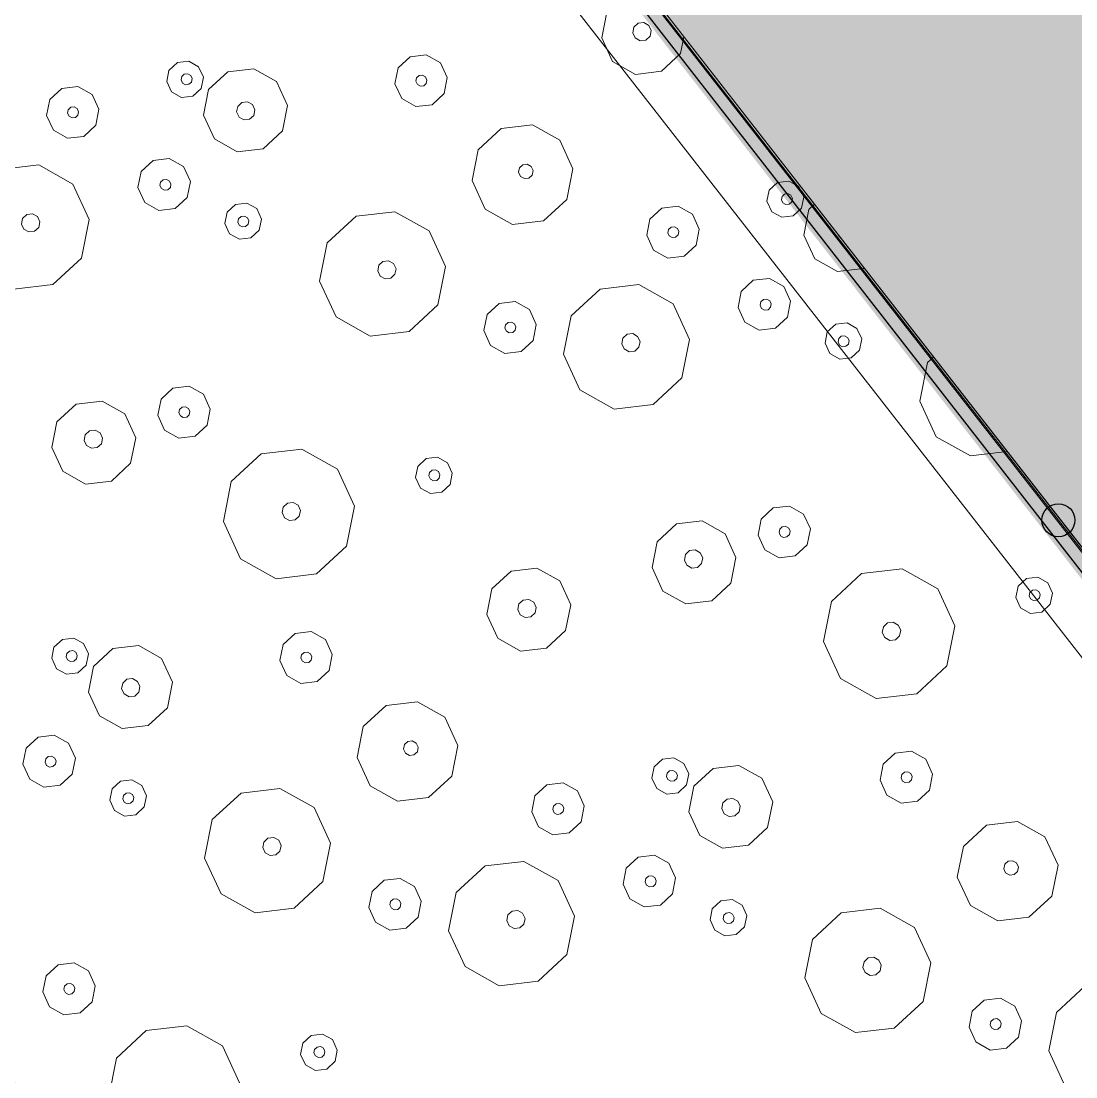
# Model space of a CAD drawing. Header units: metres. Extents: x -2858 to 512, y -1995 to 1252.
# Drawn here: x -940.579 to -937.384, y -870.803 to -867.606 of the extents above; entities that cross this region are included whole.
import ezdxf
from ezdxf.lldxf.tags import DXFTag

# ---------------------------------------------------------------- set-up
doc = ezdxf.new("R2010")
doc.units = ezdxf.units.M
doc.header["$PDMODE"] = 33
doc.header["$PDSIZE"] = 0.1
for name, color, linetype in [('Calque commun', 7, 'Continuous'), ('Calque11', 7, 'Continuous'), ('Calque14', 7, 'Continuous'), ('Calque17', 7, 'Continuous')]:
    doc.layers.add(name, color=color, linetype=linetype)
tags = doc.linetypes.add('DASHDOT2', pattern=[0.5, 0.25, -0.125, 0, -0.125]).pattern_tags.tags
tags[10:11] = [DXFTag(74, 4), DXFTag(75, 0), DXFTag(340, '0'), DXFTag(46, 1.0), DXFTag(50, 0.0), DXFTag(44, 0.0), DXFTag(45, 0.0)]
tags[8:9] = [DXFTag(74, 4), DXFTag(75, 0), DXFTag(340, '0'), DXFTag(46, 1.0), DXFTag(50, 0.0), DXFTag(44, 0.0), DXFTag(45, 0.0)]
tags[6:7] = [DXFTag(74, 4), DXFTag(75, 0), DXFTag(340, '0'), DXFTag(46, 1.0), DXFTag(50, 0.0), DXFTag(44, 0.0), DXFTag(45, 0.0)]
tags[4:5] = [DXFTag(74, 4), DXFTag(75, 0), DXFTag(340, '0'), DXFTag(46, 1.0), DXFTag(50, 0.0), DXFTag(44, 0.0), DXFTag(45, 0.0)]

# ---------------------------------------------------------------- blocks, each defined once
blk = doc.blocks.new('PointTopo_SPE')
at = {"layer": 'Calque commun', "color": 1, "linetype": 'ByBlock', "lineweight": -2}
blk.add_point((0, 0), dxfattribs=at)
blk = doc.blocks.new('geometrebondepartleger')
at = {"layer": 'Calque commun', "color": 10, "linetype": 'DASHDOT2', "lineweight": 18, "flags": 128}
blk.add_lwpolyline([(45.2867, 98.0868), (42.9361, 93.8756), (22.4919, 69.3549), (46.896, 54.8213), (60.0219, 76.4824), (130.1549, 64.2531), (145.3143, 148.376), (109.3485, 154.881), (91.263, 130.1164), (87.3779, 124.8321), (86.3313, 123.2789), (83.8109, 118.8118), (74.9183, 102.5858), (72.6157, 98.3586), (63.0649, 85.9136), (45.1583, 97.9611)], close=True, dxfattribs=at)
at = {"layer": 'Calque11', "color": 7, "linetype": 'Continuous', "lineweight": 9}
blk.add_polyline3d([(125.0277, 35.9078, 79), (133.3383, 81.851, 79), (145.3136, 148.3761, 79)], dxfattribs=at)
at = {"layer": 'Calque17', "color": 1, "linetype": 'Continuous', "lineweight": 9}
for points in [[(125.174, 36.6886, 79), (126.5286, 44.1348, 79), (125.0378, 35.9435, 79), (126.4161, 43.4883, 79), (128.681, 56.0642, 79), (129.9759, 63.1341, 79), (132.1933, 75.6042, 79), (133.3383, 81.851, 79), (135.2222, 92.3412, 79), (136.4776, 99.3268, 79), (138.1727, 108.7115, 79), (140.4846, 121.4626, 79), (141.0933, 124.9318, 79)], [(125.3707, 36.6528, 79), (126.7254, 44.0992, 79), (125.2346, 35.9078, 79), (126.6129, 43.4526, 79), (128.8778, 56.0285, 79), (130.1727, 63.0986, 79), (132.3901, 75.5687, 79), (133.5351, 81.8153, 79), (135.4191, 92.3058, 79), (136.6745, 99.2914, 79), (138.3695, 108.676, 79), (140.6815, 121.4274, 79), (141.2903, 124.8972, 79)]]:
    blk.add_polyline3d(points, dxfattribs=at)
at = {"layer": 'Calque14', "color": 0, "linetype": 'ByBlock', "lineweight": -2}
blk.add_blockref('PointTopo_SPE', (135.2222, 92.3412, 205.795), dxfattribs=at)
blk = doc.blocks.new('pattern')
at = {"layer": 'Calque commun', "color": 54, "linetype": 'Continuous', "lineweight": 9}
for p, q in [((66.2544, 82.1762), (66.2072, 82.0673)), ((66.2072, 82.0673), (66.1051, 82.007)), ((66.1051, 82.007), (65.9869, 82.0182)), ((66.1952, 81.9454), (66.2378, 81.9706)), ((66.2378, 81.9706), (66.287, 81.9659)), ((66.287, 81.9659), (66.3241, 81.9332)), ((66.1756, 81.9001), (66.1952, 81.9454)), ((66.3241, 81.9332), (66.3348, 81.8849)), ((66.1863, 81.8518), (66.1756, 81.9001)), ((66.2378, 81.895), (66.2419, 81.9045)), ((66.24, 81.8848), (66.2378, 81.895)), ((66.2419, 81.9045), (66.2508, 81.9098)), ((66.2508, 81.9098), (66.2612, 81.9088)), ((66.2612, 81.9088), (66.269, 81.9019)), ((66.2712, 81.8918), (66.2671, 81.8822)), ((66.269, 81.9019), (66.2712, 81.8918)), ((66.2478, 81.8779), (66.24, 81.8848)), ((66.2581, 81.877), (66.2478, 81.8779)), ((66.2671, 81.8822), (66.2581, 81.877)), ((66.3348, 81.8849), (66.3152, 81.8395)), ((66.2234, 81.8191), (66.1863, 81.8518)), ((66.3152, 81.8395), (66.2726, 81.8144)), ((66.2726, 81.8144), (66.2234, 81.8191)), ((65.7703, 81.7134), (65.852, 81.7617)), ((65.852, 81.7617), (65.9465, 81.7527)), ((65.9465, 81.7527), (66.0177, 81.6899)), ((65.7325, 81.6264), (65.7703, 81.7134)), ((66.0177, 81.6899), (66.0384, 81.5972)), ((66.2478, 81.6235), (66.35, 81.6838)), ((66.35, 81.6838), (66.4681, 81.6726)), ((66.4681, 81.6726), (66.5571, 81.594)), ((65.8543, 81.6277), (65.8662, 81.6347)), ((65.8662, 81.6347), (65.88, 81.6334)), ((65.88, 81.6334), (65.8904, 81.6243)), ((65.7532, 81.5337), (65.7325, 81.6264)), ((65.8488, 81.615), (65.8543, 81.6277)), ((65.8518, 81.6015), (65.8488, 81.615)), ((65.8622, 81.5923), (65.8518, 81.6015)), ((65.8934, 81.6107), (65.8879, 81.598)), ((65.8904, 81.6243), (65.8934, 81.6107)), ((66.2006, 81.5146), (66.2478, 81.6235)), ((65.8759, 81.591), (65.8622, 81.5923)), ((65.8879, 81.598), (65.8759, 81.591)), ((66.0384, 81.5972), (66.0006, 81.5101)), ((66.5571, 81.594), (66.5829, 81.4782)), ((65.8243, 81.4709), (65.7532, 81.5337)), ((66.0006, 81.5101), (65.9188, 81.4619)), ((66.2264, 81.3988), (66.2006, 81.5146)), ((66.3459, 81.5004), (66.3528, 81.5163)), ((66.3528, 81.5163), (66.3677, 81.5251)), ((66.3677, 81.5251), (66.3849, 81.5235)), ((66.3849, 81.5235), (66.3979, 81.512)), ((66.3979, 81.512), (66.4017, 81.4951)), ((66.3497, 81.4835), (66.3459, 81.5004)), ((66.3626, 81.4721), (66.3497, 81.4835)), ((66.3799, 81.4705), (66.3626, 81.4721)), ((66.3948, 81.4792), (66.3799, 81.4705)), ((66.4017, 81.4951), (66.3948, 81.4792)), ((66.5829, 81.4782), (66.5357, 81.3694)), ((65.9188, 81.4619), (65.8243, 81.4709)), ((66.3154, 81.3203), (66.2264, 81.3988)), ((66.5357, 81.3694), (66.4335, 81.309)), ((66.4335, 81.309), (66.3154, 81.3203)), ((65.8182, 81.2461), (65.8608, 81.2713)), ((65.8608, 81.2713), (65.91, 81.2666)), ((65.91, 81.2666), (65.947, 81.2339)), ((65.7985, 81.2008), (65.8182, 81.2461)), ((65.947, 81.2339), (65.9578, 81.1856)), ((65.8093, 81.1525), (65.7985, 81.2008)), ((65.8607, 81.1957), (65.8648, 81.2052)), ((65.863, 81.1855), (65.8607, 81.1957)), ((65.8708, 81.1787), (65.863, 81.1855)), ((65.8648, 81.2052), (65.8738, 81.2105)), ((65.8738, 81.2105), (65.8841, 81.2095)), ((65.8841, 81.2095), (65.8919, 81.2026)), ((65.8942, 81.1925), (65.89, 81.1829)), ((65.8919, 81.2026), (65.8942, 81.1925)), ((65.9578, 81.1856), (65.9381, 81.1402)), ((65.1674, 81.1513), (65.1972, 81.1689)), ((65.1972, 81.1689), (65.2317, 81.1656)), ((65.2317, 81.1656), (65.2576, 81.1427)), ((65.8463, 81.1198), (65.8093, 81.1525)), ((65.8811, 81.1777), (65.8708, 81.1787)), ((65.89, 81.1829), (65.8811, 81.1777)), ((65.1537, 81.1196), (65.1674, 81.1513)), ((65.1914, 81.1167), (65.1956, 81.1262)), ((65.1956, 81.1262), (65.2045, 81.1315)), ((65.2045, 81.1315), (65.2149, 81.1305)), ((65.2149, 81.1305), (65.2226, 81.1236)), ((65.2226, 81.1236), (65.2249, 81.1135)), ((65.2576, 81.1427), (65.2652, 81.1089)), ((65.8956, 81.1151), (65.8463, 81.1198)), ((65.9381, 81.1402), (65.8956, 81.1151)), ((66.5125, 81.1126), (66.5423, 81.1302)), ((66.5423, 81.1302), (66.5768, 81.1269)), ((66.5768, 81.1269), (66.6027, 81.104)), ((65.1612, 81.0858), (65.1537, 81.1196)), ((65.1937, 81.1066), (65.1914, 81.1167)), ((65.2015, 81.0997), (65.1937, 81.1066)), ((65.2118, 81.0987), (65.2015, 81.0997)), ((65.2208, 81.104), (65.2118, 81.0987)), ((65.2249, 81.1135), (65.2208, 81.104)), ((65.2652, 81.1089), (65.2514, 81.0772)), ((66.4987, 81.0808), (66.5125, 81.1126)), ((66.5423, 81.0876), (66.5512, 81.0929)), ((66.5512, 81.0929), (66.5616, 81.0919)), ((66.5616, 81.0919), (66.5694, 81.085)), ((66.6027, 81.104), (66.6102, 81.0702)), ((65.1871, 81.0629), (65.1612, 81.0858)), ((65.2216, 81.0596), (65.1871, 81.0629)), ((65.2514, 81.0772), (65.2216, 81.0596)), ((65.4391, 80.997), (65.5456, 81.0598)), ((65.5456, 81.0598), (65.6686, 81.0481)), ((66.5063, 81.047), (66.4987, 81.0808)), ((66.5382, 81.0781), (66.5423, 81.0876)), ((66.5404, 81.0679), (66.5382, 81.0781)), ((66.5482, 81.0611), (66.5404, 81.0679)), ((66.5585, 81.0601), (66.5482, 81.0611)), ((66.5675, 81.0654), (66.5585, 81.0601)), ((66.5716, 81.0749), (66.5675, 81.0654)), ((66.5694, 81.085), (66.5716, 81.0749)), ((66.6102, 81.0702), (66.5965, 81.0384)), ((65.6686, 81.0481), (65.7613, 80.9663)), ((66.5322, 81.0241), (66.5063, 81.047)), ((66.5667, 81.0209), (66.5322, 81.0241)), ((66.5965, 81.0384), (66.5667, 81.0209)), ((65.39, 80.8836), (65.4391, 80.997)), ((65.7613, 80.9663), (65.7882, 80.8456)), ((66.2038, 80.9415), (66.2719, 80.9818)), ((66.2719, 80.9818), (66.3506, 80.9742)), ((66.3506, 80.9742), (66.41, 80.9219)), ((66.1723, 80.8689), (66.2038, 80.9415)), ((66.41, 80.9219), (66.4271, 80.8447)), ((66.5715, 80.8759), (66.6141, 80.901)), ((66.6141, 80.901), (66.6633, 80.8963)), ((66.6633, 80.8963), (66.7004, 80.8636)), ((65.4168, 80.7629), (65.39, 80.8836)), ((65.5512, 80.8678), (65.5581, 80.8837)), ((65.5549, 80.8509), (65.5512, 80.8678)), ((65.5581, 80.8837), (65.573, 80.8925)), ((65.573, 80.8925), (65.5902, 80.8909)), ((65.5902, 80.8909), (65.6032, 80.8794)), ((65.6032, 80.8794), (65.6069, 80.8625)), ((66.1895, 80.7917), (66.1723, 80.8689)), ((66.2725, 80.8613), (66.2794, 80.8771)), ((66.2794, 80.8771), (66.2943, 80.8859)), ((66.2943, 80.8859), (66.3115, 80.8843)), ((66.3115, 80.8843), (66.3245, 80.8728)), ((66.3245, 80.8728), (66.3283, 80.856)), ((66.5518, 80.8305), (66.5715, 80.8759)), ((65.5679, 80.8395), (65.5549, 80.8509)), ((65.5852, 80.8378), (65.5679, 80.8395)), ((65.6001, 80.8466), (65.5852, 80.8378)), ((65.6069, 80.8625), (65.6001, 80.8466)), ((65.7882, 80.8456), (65.739, 80.7322)), ((66.2763, 80.8444), (66.2725, 80.8613)), ((66.2893, 80.8329), (66.2763, 80.8444)), ((66.3065, 80.8313), (66.2893, 80.8329)), ((66.3214, 80.8401), (66.3065, 80.8313)), ((66.3283, 80.856), (66.3214, 80.8401)), ((66.4271, 80.8447), (66.3957, 80.7721)), ((66.6127, 80.8283), (66.6169, 80.8379)), ((66.6169, 80.8379), (66.6258, 80.8431)), ((66.6258, 80.8431), (66.6361, 80.8421)), ((66.6361, 80.8421), (66.6439, 80.8353)), ((66.6439, 80.8353), (66.6462, 80.8251)), ((66.7004, 80.8636), (66.7111, 80.8154)), ((66.5626, 80.7823), (66.5518, 80.8305)), ((66.615, 80.8182), (66.6127, 80.8283)), ((66.6228, 80.8113), (66.615, 80.8182)), ((66.6331, 80.8103), (66.6228, 80.8113)), ((66.642, 80.8156), (66.6331, 80.8103)), ((66.6462, 80.8251), (66.642, 80.8156)), ((66.7111, 80.8154), (66.6914, 80.77)), ((66.2488, 80.7394), (66.1895, 80.7917)), ((66.3957, 80.7721), (66.3276, 80.7319)), ((66.5996, 80.7495), (66.5626, 80.7823)), ((66.6914, 80.77), (66.6489, 80.7449)), ((66.8619, 80.7251), (66.9641, 80.7854)), ((66.9641, 80.7854), (67.0822, 80.7742)), ((67.0822, 80.7742), (67.1711, 80.6956)), ((64.94, 80.763), (65.0239, 80.6889)), ((65.5095, 80.6811), (65.4168, 80.7629)), ((66.3276, 80.7319), (66.2488, 80.7394)), ((66.6489, 80.7449), (66.5996, 80.7495)), ((65.739, 80.7322), (65.6326, 80.6694)), ((66.3101, 80.6951), (66.3399, 80.7126)), ((66.3399, 80.7126), (66.3744, 80.7094)), ((66.3744, 80.7094), (66.4003, 80.6865)), ((66.8147, 80.6162), (66.8619, 80.7251)), ((65.0239, 80.6889), (65.0497, 80.573)), ((65.6326, 80.6694), (65.5095, 80.6811)), ((66.2963, 80.6633), (66.3101, 80.6951)), ((66.332, 80.6629), (66.3361, 80.6725)), ((66.3361, 80.6725), (66.3451, 80.6777)), ((66.3451, 80.6777), (66.3554, 80.6767)), ((66.3554, 80.6767), (66.3632, 80.6699)), ((66.4003, 80.6865), (66.4078, 80.6527)), ((67.1711, 80.6956), (67.1969, 80.5798)), ((66.3039, 80.6295), (66.2963, 80.6633)), ((66.3342, 80.6528), (66.332, 80.6629)), ((66.342, 80.6459), (66.3342, 80.6528)), ((66.3524, 80.6449), (66.342, 80.6459)), ((66.3613, 80.6502), (66.3524, 80.6449)), ((66.3654, 80.6597), (66.3613, 80.6502)), ((66.3632, 80.6699), (66.3654, 80.6597)), ((66.4078, 80.6527), (66.3941, 80.6209)), ((66.3298, 80.6066), (66.3039, 80.6295)), ((66.3941, 80.6209), (66.3643, 80.6033)), ((66.8405, 80.5004), (66.8147, 80.6162)), ((66.96, 80.602), (66.9668, 80.6179)), ((66.9668, 80.6179), (66.9818, 80.6267)), ((66.9818, 80.6267), (66.999, 80.6251)), ((66.999, 80.6251), (67.0119, 80.6136)), ((67.0119, 80.6136), (67.0157, 80.5967)), ((66.3643, 80.6033), (66.3298, 80.6066)), ((66.9637, 80.5851), (66.96, 80.602)), ((66.9767, 80.5737), (66.9637, 80.5851)), ((67.0088, 80.5808), (66.9939, 80.572)), ((67.0157, 80.5967), (67.0088, 80.5808)), ((67.1969, 80.5798), (67.1497, 80.4709)), ((65.0497, 80.573), (65.0025, 80.4642)), ((66.5934, 80.524), (66.636, 80.5492)), ((66.636, 80.5492), (66.6852, 80.5445)), ((66.6852, 80.5445), (66.7223, 80.5118)), ((66.9939, 80.572), (66.9767, 80.5737)), ((66.5738, 80.4787), (66.5934, 80.524)), ((65.5115, 80.4754), (65.5541, 80.5005)), ((65.5541, 80.5005), (65.6033, 80.4958)), ((65.6033, 80.4958), (65.6404, 80.4631)), ((66.6359, 80.4736), (66.6401, 80.4831)), ((66.6401, 80.4831), (66.649, 80.4884)), ((66.649, 80.4884), (66.6594, 80.4874)), ((66.6594, 80.4874), (66.6671, 80.4805)), ((66.7223, 80.5118), (66.733, 80.4635)), ((66.9294, 80.4219), (66.8405, 80.5004)), ((65.0025, 80.4642), (64.9003, 80.4038)), ((65.4919, 80.43), (65.5115, 80.4754)), ((65.6404, 80.4631), (65.6511, 80.4149)), ((66.5845, 80.4304), (66.5738, 80.4787)), ((66.6382, 80.4634), (66.6359, 80.4736)), ((66.646, 80.4566), (66.6382, 80.4634)), ((66.6563, 80.4556), (66.646, 80.4566)), ((66.6653, 80.4609), (66.6563, 80.4556)), ((66.6694, 80.4704), (66.6653, 80.4609)), ((66.6671, 80.4805), (66.6694, 80.4704)), ((66.733, 80.4635), (66.7134, 80.4181)), ((67.1497, 80.4709), (67.0476, 80.4106)), ((67.6293, 80.4284), (67.6431, 80.4601)), ((67.6431, 80.4601), (67.6729, 80.4777)), ((67.6729, 80.4777), (67.7074, 80.4745)), ((67.7074, 80.4745), (67.7333, 80.4516)), ((67.7333, 80.4516), (67.7408, 80.4178)), ((65.5026, 80.3818), (65.4919, 80.43)), ((65.5541, 80.4249), (65.5582, 80.4344)), ((65.5563, 80.4148), (65.5541, 80.4249)), ((65.5582, 80.4344), (65.5671, 80.4397)), ((65.5671, 80.4397), (65.5775, 80.4387)), ((65.5775, 80.4387), (65.5853, 80.4319)), ((65.5875, 80.4217), (65.5834, 80.4122)), ((65.5853, 80.4319), (65.5875, 80.4217)), ((66.6216, 80.3977), (66.5845, 80.4304)), ((66.7134, 80.4181), (66.6708, 80.393)), ((67.0476, 80.4106), (66.9294, 80.4219)), ((67.6369, 80.3946), (67.6293, 80.4284)), ((67.6671, 80.4255), (67.6712, 80.4351)), ((67.6694, 80.4154), (67.6671, 80.4255)), ((67.6712, 80.4351), (67.6802, 80.4403)), ((67.6802, 80.4403), (67.6905, 80.4394)), ((67.6905, 80.4394), (67.6983, 80.4325)), ((67.7006, 80.4224), (67.6964, 80.4128)), ((67.6983, 80.4325), (67.7006, 80.4224)), ((67.7408, 80.4178), (67.7271, 80.386)), ((64.9003, 80.4038), (64.8756, 80.4062)), ((65.5641, 80.4079), (65.5563, 80.4148)), ((65.5744, 80.4069), (65.5641, 80.4079)), ((65.5834, 80.4122), (65.5744, 80.4069)), ((65.6511, 80.4149), (65.6315, 80.3695)), ((65.7266, 80.365), (65.7947, 80.4053)), ((65.7947, 80.4053), (65.8735, 80.3978)), ((65.8735, 80.3978), (65.9328, 80.3454)), ((66.6708, 80.393), (66.6216, 80.3977)), ((67.6628, 80.3717), (67.6369, 80.3946)), ((67.6772, 80.4085), (67.6694, 80.4154)), ((67.6875, 80.4075), (67.6772, 80.4085)), ((67.6964, 80.4128), (67.6875, 80.4075)), ((67.7271, 80.386), (67.6973, 80.3684)), ((65.5397, 80.3491), (65.5026, 80.3818)), ((65.6315, 80.3695), (65.5889, 80.3444)), ((65.6951, 80.2925), (65.7266, 80.365)), ((67.1377, 80.3491), (67.1803, 80.3742)), ((67.1803, 80.3742), (67.2295, 80.3695)), ((67.2295, 80.3695), (67.2666, 80.3368)), ((67.6973, 80.3684), (67.6628, 80.3717)), ((65.5889, 80.3444), (65.5397, 80.3491)), ((65.9328, 80.3454), (65.95, 80.2682)), ((67.1181, 80.3037), (67.1377, 80.3491)), ((67.2666, 80.3368), (67.2773, 80.2885)), ((65.7123, 80.2152), (65.6951, 80.2925)), ((65.7881, 80.2751), (65.795, 80.291)), ((65.795, 80.291), (65.8099, 80.2998)), ((65.8099, 80.2998), (65.8271, 80.2981)), ((65.8271, 80.2981), (65.8401, 80.2867)), ((67.1288, 80.2555), (67.1181, 80.3037)), ((67.1803, 80.2986), (67.1844, 80.3081)), ((67.1825, 80.2885), (67.1803, 80.2986)), ((67.1844, 80.3081), (67.1933, 80.3134)), ((67.1933, 80.3134), (67.2037, 80.3124)), ((67.2037, 80.3124), (67.2115, 80.3055)), ((67.2137, 80.2954), (67.2096, 80.2859)), ((67.2115, 80.3055), (67.2137, 80.2954)), ((67.8656, 80.1924), (67.9148, 80.3058)), ((65.7919, 80.2582), (65.7881, 80.2751)), ((65.8048, 80.2467), (65.7919, 80.2582)), ((65.8439, 80.2698), (65.837, 80.2539)), ((65.8401, 80.2867), (65.8439, 80.2698)), ((65.95, 80.2682), (65.9185, 80.1956)), ((67.1903, 80.2816), (67.1825, 80.2885)), ((67.2006, 80.2806), (67.1903, 80.2816)), ((67.2096, 80.2859), (67.2006, 80.2806)), ((67.2773, 80.2885), (67.2577, 80.2432)), ((64.9793, 80.2074), (65.0091, 80.225)), ((65.0091, 80.225), (65.0436, 80.2217)), ((65.8221, 80.2451), (65.8048, 80.2467)), ((65.837, 80.2539), (65.8221, 80.2451)), ((67.1659, 80.2227), (67.1288, 80.2555)), ((67.2577, 80.2432), (67.2151, 80.218)), ((64.9656, 80.1756), (64.9793, 80.2074)), ((65.0436, 80.2217), (65.0695, 80.1988)), ((65.0695, 80.1988), (65.077, 80.165)), ((65.7716, 80.1629), (65.7123, 80.2152)), ((65.9185, 80.1956), (65.8504, 80.1554)), ((67.2151, 80.218), (67.1659, 80.2227)), ((64.9731, 80.1418), (64.9656, 80.1756)), ((65.005, 80.1729), (65.0091, 80.1824)), ((65.0073, 80.1627), (65.005, 80.1729)), ((65.015, 80.1559), (65.0073, 80.1627)), ((65.0091, 80.1824), (65.0181, 80.1877)), ((65.0181, 80.1877), (65.0284, 80.1867)), ((65.0284, 80.1867), (65.0362, 80.1798)), ((65.0384, 80.1697), (65.0343, 80.1602)), ((65.0362, 80.1798), (65.0384, 80.1697)), ((65.077, 80.165), (65.0633, 80.1332)), ((65.8504, 80.1554), (65.7716, 80.1629)), ((66.7128, 80.1171), (66.7945, 80.1654)), ((66.7945, 80.1654), (66.889, 80.1563)), ((67.8925, 80.0717), (67.8656, 80.1924)), ((64.999, 80.1189), (64.9731, 80.1418)), ((65.0254, 80.1549), (65.015, 80.1559)), ((65.0343, 80.1602), (65.0254, 80.1549)), ((65.0633, 80.1332), (65.0335, 80.1157)), ((66.889, 80.1563), (66.9602, 80.0935)), ((65.0335, 80.1157), (64.999, 80.1189)), ((66.1672, 80.0875), (66.2353, 80.1277)), ((66.2353, 80.1277), (66.314, 80.1202)), ((66.314, 80.1202), (66.3733, 80.0678)), ((66.675, 80.03), (66.7128, 80.1171)), ((64.8149, 80.0693), (64.8175, 80.069)), ((64.8175, 80.069), (64.8768, 80.0167)), ((66.1357, 80.0149), (66.1672, 80.0875)), ((66.3733, 80.0678), (66.3905, 79.9906)), ((66.9602, 80.0935), (66.9809, 80.0009)), ((67.1903, 80.0272), (67.2925, 80.0875)), ((67.2925, 80.0875), (67.4106, 80.0762)), ((67.4106, 80.0762), (67.4996, 79.9977)), ((67.9852, 79.9899), (67.8925, 80.0717)), ((66.7968, 80.0313), (66.8087, 80.0384)), ((66.8087, 80.0384), (66.8225, 80.0371)), ((66.8225, 80.0371), (66.8329, 80.0279)), ((68.2147, 80.0411), (68.1082, 79.9782)), ((64.8768, 80.0167), (64.894, 79.9395)), ((66.1529, 79.9377), (66.1357, 80.0149)), ((66.2361, 79.999), (66.243, 80.0149)), ((66.243, 80.0149), (66.2579, 80.0237)), ((66.2579, 80.0237), (66.2751, 80.0221)), ((66.2751, 80.0221), (66.2881, 80.0106)), ((66.2881, 80.0106), (66.2919, 79.9937)), ((66.6957, 79.9373), (66.675, 80.03)), ((66.7913, 80.0186), (66.7968, 80.0313)), ((66.7943, 80.0051), (66.7913, 80.0186)), ((66.8046, 79.996), (66.7943, 80.0051)), ((66.8304, 80.0017), (66.8184, 79.9946)), ((66.8359, 80.0144), (66.8304, 80.0017)), ((66.8329, 80.0279), (66.8359, 80.0144)), ((67.1431, 79.9183), (67.1903, 80.0272)), ((65.0187, 79.9253), (65.0383, 79.9707)), ((65.0383, 79.9707), (65.0809, 79.9958)), ((65.0809, 79.9958), (65.1301, 79.9911)), ((65.1301, 79.9911), (65.1672, 79.9584)), ((66.2399, 79.9821), (66.2361, 79.999)), ((66.2529, 79.9707), (66.2399, 79.9821)), ((66.2701, 79.9691), (66.2529, 79.9707)), ((66.285, 79.9779), (66.2701, 79.9691)), ((66.2919, 79.9937), (66.285, 79.9779)), ((66.3905, 79.9906), (66.3591, 79.918)), ((66.8184, 79.9946), (66.8046, 79.996)), ((66.9809, 80.0009), (66.9431, 79.9138)), ((67.4996, 79.9977), (67.5254, 79.8819)), ((68.1082, 79.9782), (67.9852, 79.9899)), ((64.7951, 79.9508), (64.7924, 79.9445)), ((64.7942, 79.9547), (64.7951, 79.9508)), ((64.894, 79.9395), (64.8625, 79.8669)), ((65.0837, 79.9327), (65.0926, 79.9379)), ((65.0926, 79.9379), (65.103, 79.937)), ((65.1672, 79.9584), (65.1779, 79.9102)), ((66.2122, 79.8853), (66.1529, 79.9377)), ((66.7668, 79.8745), (66.6957, 79.9373)), ((65.0294, 79.8771), (65.0187, 79.9253)), ((65.0796, 79.9231), (65.0837, 79.9327)), ((65.0818, 79.913), (65.0796, 79.9231)), ((65.0896, 79.9061), (65.0818, 79.913)), ((65.0999, 79.9051), (65.0896, 79.9061)), ((65.1089, 79.9104), (65.0999, 79.9051)), ((65.103, 79.937), (65.1107, 79.9301)), ((65.113, 79.92), (65.1089, 79.9104)), ((65.1107, 79.9301), (65.113, 79.92)), ((65.1779, 79.9102), (65.1583, 79.8648)), ((66.3591, 79.918), (66.291, 79.8778)), ((66.9431, 79.9138), (66.8613, 79.8655)), ((67.1689, 79.8025), (67.1431, 79.9183)), ((67.2884, 79.9041), (67.2953, 79.92)), ((67.2953, 79.92), (67.3102, 79.9287)), ((67.3102, 79.9287), (67.3274, 79.9271)), ((67.3274, 79.9271), (67.3404, 79.9157)), ((67.3404, 79.9157), (67.3442, 79.8988)), ((65.0665, 79.8444), (65.0294, 79.8771)), ((65.3287, 79.8199), (65.4309, 79.8802)), ((65.4309, 79.8802), (65.549, 79.869)), ((66.291, 79.8778), (66.2122, 79.8853)), ((66.8613, 79.8655), (66.7668, 79.8745)), ((67.2922, 79.8872), (67.2884, 79.9041)), ((67.3052, 79.8757), (67.2922, 79.8872)), ((67.3224, 79.8741), (67.3052, 79.8757)), ((67.3373, 79.8829), (67.3224, 79.8741)), ((67.3442, 79.8988), (67.3373, 79.8829)), ((67.5254, 79.8819), (67.4782, 79.773)), ((64.8625, 79.8669), (64.7944, 79.8267)), ((65.1157, 79.8397), (65.0665, 79.8444)), ((65.1583, 79.8648), (65.1157, 79.8397)), ((65.549, 79.869), (65.638, 79.7904)), ((64.7944, 79.8267), (64.7715, 79.8288)), ((65.2815, 79.711), (65.3287, 79.8199)), ((67.9872, 79.7842), (68.0298, 79.8094)), ((68.0298, 79.8094), (68.079, 79.8047)), ((64.7632, 79.7581), (64.7769, 79.7899)), ((64.7769, 79.7899), (64.8067, 79.8074)), ((64.8067, 79.8074), (64.8412, 79.8042)), ((64.8412, 79.8042), (64.8671, 79.7813)), ((64.8671, 79.7813), (64.8746, 79.7475)), ((65.638, 79.7904), (65.6638, 79.6746)), ((67.2579, 79.7239), (67.1689, 79.8025)), ((67.9675, 79.7389), (67.9872, 79.7842)), ((68.079, 79.8047), (68.1161, 79.772)), ((64.7707, 79.7243), (64.7632, 79.7581)), ((64.7988, 79.7577), (64.8029, 79.7673)), ((64.8011, 79.7476), (64.7988, 79.7577)), ((64.8088, 79.7407), (64.8011, 79.7476)), ((64.8029, 79.7673), (64.8119, 79.7725)), ((64.8119, 79.7725), (64.8222, 79.7716)), ((64.8222, 79.7716), (64.83, 79.7647)), ((64.8323, 79.7545), (64.8281, 79.745)), ((64.83, 79.7647), (64.8323, 79.7545)), ((64.8746, 79.7475), (64.8609, 79.7157)), ((67.4782, 79.773), (67.376, 79.7127)), ((68.0339, 79.7433), (68.0428, 79.7486)), ((68.0428, 79.7486), (68.0531, 79.7476)), ((68.0531, 79.7476), (68.0609, 79.7407)), ((68.1161, 79.772), (68.1268, 79.7237)), ((64.7966, 79.7014), (64.7707, 79.7243)), ((64.8192, 79.7397), (64.8088, 79.7407)), ((64.8281, 79.745), (64.8192, 79.7397)), ((64.8609, 79.7157), (64.8311, 79.6981)), ((65.4337, 79.7127), (65.4486, 79.7215)), ((65.4486, 79.7215), (65.4658, 79.7199)), ((65.4658, 79.7199), (65.4788, 79.7084)), ((67.376, 79.7127), (67.2579, 79.7239)), ((67.9783, 79.6906), (67.9675, 79.7389)), ((68.0297, 79.7338), (68.0339, 79.7433)), ((68.032, 79.7236), (68.0297, 79.7338)), ((68.0398, 79.7167), (68.032, 79.7236)), ((68.0501, 79.7158), (68.0398, 79.7167)), ((68.0591, 79.721), (68.0501, 79.7158)), ((68.0632, 79.7306), (68.0591, 79.721)), ((68.0609, 79.7407), (68.0632, 79.7306)), ((68.1268, 79.7237), (68.1072, 79.6783)), ((64.8311, 79.6981), (64.7966, 79.7014)), ((65.3073, 79.5952), (65.2815, 79.711)), ((65.4268, 79.6968), (65.4337, 79.7127)), ((65.4305, 79.6799), (65.4268, 79.6968)), ((65.4825, 79.6915), (65.4756, 79.6756)), ((65.4788, 79.7084), (65.4825, 79.6915)), ((68.0154, 79.6579), (67.9783, 79.6906)), ((65.4435, 79.6685), (65.4305, 79.6799)), ((65.4607, 79.6668), (65.4435, 79.6685)), ((65.4756, 79.6756), (65.4607, 79.6668)), ((65.6638, 79.6746), (65.6166, 79.5658)), ((66.741, 79.6044), (66.7607, 79.6498)), ((66.7607, 79.6498), (66.8033, 79.6749)), ((66.8033, 79.6749), (66.8525, 79.6702)), ((66.8525, 79.6702), (66.8895, 79.6375)), ((68.0646, 79.6532), (68.0154, 79.6579)), ((68.1072, 79.6783), (68.0646, 79.6532)), ((65.0406, 79.5735), (65.0602, 79.6189)), ((65.0602, 79.6189), (65.1028, 79.644)), ((65.1028, 79.644), (65.152, 79.6393)), ((65.152, 79.6393), (65.1891, 79.6066)), ((66.8895, 79.6375), (66.9003, 79.5893)), ((65.1891, 79.6066), (65.1999, 79.5583)), ((65.3962, 79.5167), (65.3073, 79.5952)), ((66.7518, 79.5562), (66.741, 79.6044)), ((66.8032, 79.5993), (66.8073, 79.6088)), ((66.8055, 79.5892), (66.8032, 79.5993)), ((66.8132, 79.5823), (66.8055, 79.5892)), ((66.8073, 79.6088), (66.8163, 79.6141)), ((66.8163, 79.6141), (66.8266, 79.6131)), ((66.8325, 79.5866), (66.8236, 79.5813)), ((66.8266, 79.6131), (66.8344, 79.6063)), ((66.8367, 79.5961), (66.8325, 79.5866)), ((66.8344, 79.6063), (66.8367, 79.5961)), ((66.9003, 79.5893), (66.8806, 79.5439)), ((65.0513, 79.5252), (65.0406, 79.5735)), ((65.1028, 79.5684), (65.1069, 79.5779)), ((65.105, 79.5582), (65.1028, 79.5684)), ((65.1128, 79.5514), (65.105, 79.5582)), ((65.1069, 79.5779), (65.1158, 79.5832)), ((65.1158, 79.5832), (65.1262, 79.5822)), ((65.1321, 79.5557), (65.1232, 79.5504)), ((65.1262, 79.5822), (65.134, 79.5753)), ((65.1362, 79.5652), (65.1321, 79.5557)), ((65.134, 79.5753), (65.1362, 79.5652)), ((65.1999, 79.5583), (65.1802, 79.513)), ((65.6166, 79.5658), (65.5144, 79.5054)), ((66.0962, 79.5232), (66.1099, 79.5549)), ((66.1099, 79.5549), (66.1397, 79.5725)), ((66.1397, 79.5725), (66.1742, 79.5693)), ((66.1742, 79.5693), (66.2001, 79.5464)), ((66.7888, 79.5234), (66.7518, 79.5562)), ((66.8236, 79.5813), (66.8132, 79.5823)), ((65.0884, 79.4925), (65.0513, 79.5252)), ((65.1232, 79.5504), (65.1128, 79.5514)), ((66.1037, 79.4894), (66.0962, 79.5232)), ((66.1339, 79.5203), (66.1381, 79.5299)), ((66.1381, 79.5299), (66.147, 79.5351)), ((66.147, 79.5351), (66.1573, 79.5342)), ((66.1573, 79.5342), (66.1651, 79.5273)), ((66.1651, 79.5273), (66.1674, 79.5172)), ((66.2001, 79.5464), (66.2077, 79.5126)), ((66.8381, 79.5188), (66.7888, 79.5234)), ((66.8806, 79.5439), (66.8381, 79.5188)), ((67.455, 79.5162), (67.4848, 79.5338)), ((67.4848, 79.5338), (67.5193, 79.5305)), ((67.5193, 79.5305), (67.5452, 79.5076)), ((65.1376, 79.4878), (65.0884, 79.4925)), ((65.1802, 79.513), (65.1376, 79.4878)), ((65.5144, 79.5054), (65.3962, 79.5167)), ((66.1362, 79.5102), (66.1339, 79.5203)), ((66.144, 79.5033), (66.1362, 79.5102)), ((66.1543, 79.5024), (66.144, 79.5033)), ((66.1633, 79.5076), (66.1543, 79.5024)), ((66.1674, 79.5172), (66.1633, 79.5076)), ((66.2077, 79.5126), (66.1939, 79.4808)), ((67.4412, 79.4845), (67.455, 79.5162)), ((67.4807, 79.4817), (67.4848, 79.4912)), ((67.4848, 79.4912), (67.4937, 79.4965)), ((67.4937, 79.4965), (67.5041, 79.4955)), ((67.5041, 79.4955), (67.5119, 79.4887)), ((67.5452, 79.5076), (67.5527, 79.4738)), ((65.6046, 79.4439), (65.6471, 79.469)), ((65.6471, 79.469), (65.6964, 79.4643)), ((65.6964, 79.4643), (65.7334, 79.4316)), ((66.1296, 79.4665), (66.1037, 79.4894)), ((66.1641, 79.4632), (66.1296, 79.4665)), ((66.1939, 79.4808), (66.1641, 79.4632)), ((66.3816, 79.4006), (66.4881, 79.4634)), ((66.4881, 79.4634), (66.6111, 79.4517)), ((67.4488, 79.4507), (67.4412, 79.4845)), ((67.4829, 79.4716), (67.4807, 79.4817)), ((67.4907, 79.4647), (67.4829, 79.4716)), ((67.5011, 79.4637), (67.4907, 79.4647)), ((67.51, 79.469), (67.5011, 79.4637)), ((67.5141, 79.4785), (67.51, 79.469)), ((67.5119, 79.4887), (67.5141, 79.4785)), ((67.5527, 79.4738), (67.539, 79.4421)), ((65.5849, 79.3985), (65.6046, 79.4439)), ((65.7334, 79.4316), (65.7442, 79.3833)), ((66.6111, 79.4517), (66.7038, 79.3699)), ((67.4747, 79.4278), (67.4488, 79.4507)), ((67.5092, 79.4245), (67.4747, 79.4278)), ((67.539, 79.4421), (67.5092, 79.4245)), ((65.5956, 79.3503), (65.5849, 79.3985)), ((65.6471, 79.3934), (65.6512, 79.4029)), ((65.6512, 79.4029), (65.6602, 79.4082)), ((65.6602, 79.4082), (65.6705, 79.4072)), ((65.6705, 79.4072), (65.6783, 79.4003)), ((65.6783, 79.4003), (65.6805, 79.3902)), ((66.3325, 79.2872), (66.3816, 79.4006)), ((65.6493, 79.3833), (65.6471, 79.3934)), ((65.6571, 79.3764), (65.6493, 79.3833)), ((65.6675, 79.3754), (65.6571, 79.3764)), ((65.6764, 79.3807), (65.6675, 79.3754)), ((65.6805, 79.3902), (65.6764, 79.3807)), ((65.7442, 79.3833), (65.7245, 79.338)), ((66.7038, 79.3699), (66.7307, 79.2493)), ((67.1463, 79.3452), (67.2144, 79.3854)), ((67.2144, 79.3854), (67.2931, 79.3779)), ((67.2931, 79.3779), (67.3524, 79.3255)), ((65.6327, 79.3175), (65.5956, 79.3503)), ((65.7245, 79.338), (65.6819, 79.3128)), ((67.1148, 79.2726), (67.1463, 79.3452)), ((65.6819, 79.3128), (65.6327, 79.3175)), ((67.3524, 79.3255), (67.3696, 79.2483)), ((67.514, 79.2795), (67.5566, 79.3047)), ((67.5566, 79.3047), (67.6058, 79.3)), ((67.6058, 79.3), (67.6429, 79.2673)), ((66.3594, 79.1665), (66.3325, 79.2872)), ((66.4937, 79.2715), (66.5006, 79.2873)), ((66.4975, 79.2546), (66.4937, 79.2715)), ((66.5006, 79.2873), (66.5155, 79.2961)), ((66.5155, 79.2961), (66.5327, 79.2945)), ((66.5327, 79.2945), (66.5457, 79.2831)), ((66.5494, 79.2662), (66.5425, 79.2503)), ((66.5457, 79.2831), (66.5494, 79.2662)), ((67.132, 79.1954), (67.1148, 79.2726)), ((67.215, 79.2649), (67.2219, 79.2808)), ((67.2219, 79.2808), (67.2368, 79.2896)), ((67.2368, 79.2896), (67.254, 79.2879)), ((67.254, 79.2879), (67.267, 79.2765)), ((67.267, 79.2765), (67.2708, 79.2596)), ((67.4943, 79.2342), (67.514, 79.2795)), ((67.6429, 79.2673), (67.6536, 79.219)), ((65.1796, 79.2119), (65.2614, 79.2602)), ((65.2614, 79.2602), (65.3559, 79.2512)), ((65.3559, 79.2512), (65.427, 79.1883)), ((66.5104, 79.2431), (66.4975, 79.2546)), ((66.5276, 79.2415), (66.5104, 79.2431)), ((66.5425, 79.2503), (66.5276, 79.2415)), ((66.7307, 79.2493), (66.6815, 79.1359)), ((67.2188, 79.248), (67.215, 79.2649)), ((67.2318, 79.2366), (67.2188, 79.248)), ((67.249, 79.2349), (67.2318, 79.2366)), ((67.2639, 79.2437), (67.249, 79.2349)), ((67.2708, 79.2596), (67.2639, 79.2437)), ((67.3696, 79.2483), (67.3382, 79.1757)), ((67.5051, 79.1859), (67.4943, 79.2342)), ((67.5552, 79.232), (67.5594, 79.2415)), ((67.5594, 79.2415), (67.5683, 79.2468)), ((67.5683, 79.2468), (67.5786, 79.2458)), ((67.5786, 79.2458), (67.5864, 79.2389)), ((67.5864, 79.2389), (67.5887, 79.2288)), ((64.6575, 79.1961), (64.7021, 79.2225)), ((64.7021, 79.2225), (64.7809, 79.215)), ((64.7809, 79.215), (64.8402, 79.1626)), ((65.1419, 79.1248), (65.1796, 79.2119)), ((67.5575, 79.2218), (67.5552, 79.232)), ((67.5653, 79.215), (67.5575, 79.2218)), ((67.5756, 79.214), (67.5653, 79.215)), ((67.5845, 79.2193), (67.5756, 79.214)), ((67.5887, 79.2288), (67.5845, 79.2193)), ((67.6536, 79.219), (67.6339, 79.1736)), ((65.427, 79.1883), (65.4477, 79.0957)), ((65.6572, 79.122), (65.7593, 79.1823)), ((65.7593, 79.1823), (65.8775, 79.171)), ((65.8775, 79.171), (65.9664, 79.0925)), ((67.1913, 79.143), (67.132, 79.1954)), ((67.3382, 79.1757), (67.2701, 79.1355)), ((67.5421, 79.1532), (67.5051, 79.1859)), ((67.6339, 79.1736), (67.5914, 79.1485)), ((64.8402, 79.1626), (64.8574, 79.0854)), ((66.452, 79.0847), (66.3594, 79.1665)), ((67.2701, 79.1355), (67.1913, 79.143)), ((67.5914, 79.1485), (67.5421, 79.1532)), ((64.7029, 79.0938), (64.7098, 79.1097)), ((64.7098, 79.1097), (64.7247, 79.1185)), ((64.7247, 79.1185), (64.742, 79.1169)), ((64.742, 79.1169), (64.7549, 79.1054)), ((65.1625, 79.0321), (65.1419, 79.1248)), ((65.2581, 79.1134), (65.2636, 79.1261)), ((65.2611, 79.0999), (65.2581, 79.1134)), ((65.2636, 79.1261), (65.2755, 79.1332)), ((65.2755, 79.1332), (65.2893, 79.1319)), ((65.2893, 79.1319), (65.2997, 79.1227)), ((65.3027, 79.1092), (65.2972, 79.0965)), ((65.2997, 79.1227), (65.3027, 79.1092)), ((65.61, 79.0131), (65.6572, 79.122)), ((66.6815, 79.1359), (66.5751, 79.073)), ((67.2526, 79.0987), (67.2824, 79.1163)), ((67.2824, 79.1163), (67.3169, 79.113)), ((67.3169, 79.113), (67.3428, 79.0901)), ((64.7067, 79.077), (64.7029, 79.0938)), ((64.7197, 79.0655), (64.7067, 79.077)), ((64.7587, 79.0885), (64.7518, 79.0727)), ((64.7549, 79.1054), (64.7587, 79.0885)), ((64.8574, 79.0854), (64.8259, 79.0128)), ((65.2715, 79.0908), (65.2611, 79.0999)), ((65.2853, 79.0894), (65.2715, 79.0908)), ((65.2972, 79.0965), (65.2853, 79.0894)), ((65.4477, 79.0957), (65.4099, 79.0086)), ((65.9664, 79.0925), (65.9922, 78.9767)), ((66.5751, 79.073), (66.452, 79.0847)), ((67.2388, 79.0669), (67.2526, 79.0987)), ((67.2745, 79.0666), (67.2786, 79.0761)), ((67.2786, 79.0761), (67.2876, 79.0814)), ((67.2876, 79.0814), (67.2979, 79.0804)), ((67.2979, 79.0804), (67.3057, 79.0735)), ((67.3428, 79.0901), (67.3503, 79.0563)), ((64.7369, 79.0639), (64.7197, 79.0655)), ((64.7518, 79.0727), (64.7369, 79.0639)), ((67.2464, 79.0332), (67.2388, 79.0669)), ((67.2767, 79.0564), (67.2745, 79.0666)), ((67.2845, 79.0496), (67.2767, 79.0564)), ((67.2949, 79.0486), (67.2845, 79.0496)), ((67.3038, 79.0539), (67.2949, 79.0486)), ((67.3079, 79.0634), (67.3038, 79.0539)), ((67.3057, 79.0735), (67.3079, 79.0634)), ((67.3503, 79.0563), (67.3366, 79.0246)), ((64.8259, 79.0128), (64.7578, 78.9726)), ((65.2337, 78.9693), (65.1625, 79.0321)), ((65.6358, 78.8973), (65.61, 79.0131)), ((65.7552, 78.9989), (65.7621, 79.0148)), ((65.7621, 79.0148), (65.777, 79.0236)), ((65.777, 79.0236), (65.7943, 79.0219)), ((65.7943, 79.0219), (65.8072, 79.0105)), ((65.8072, 79.0105), (65.811, 78.9936)), ((67.2723, 79.0103), (67.2464, 79.0332)), ((67.3366, 79.0246), (67.3068, 79.007)), ((65.4099, 79.0086), (65.3282, 78.9603)), ((65.759, 78.982), (65.7552, 78.9989)), ((65.772, 78.9705), (65.759, 78.982)), ((65.811, 78.9936), (65.8041, 78.9777)), ((67.3068, 79.007), (67.2723, 79.0103)), ((65.3282, 78.9603), (65.2337, 78.9693)), ((65.7892, 78.9689), (65.772, 78.9705)), ((65.8041, 78.9777), (65.7892, 78.9689)), ((65.9922, 78.9767), (65.945, 78.8678)), ((65.7247, 78.8187), (65.6358, 78.8973)), ((66.454, 78.879), (66.4966, 78.9042)), ((66.4966, 78.9042), (66.5458, 78.8995)), ((66.5458, 78.8995), (66.5829, 78.8668)), ((65.945, 78.8678), (65.8428, 78.8075)), ((66.4344, 78.8337), (66.454, 78.879)), ((66.5829, 78.8668), (66.5936, 78.8185)), ((65.8428, 78.8075), (65.7247, 78.8187)), ((66.4451, 78.7854), (66.4344, 78.8337)), ((66.4966, 78.8286), (66.5007, 78.8381)), ((66.4988, 78.8184), (66.4966, 78.8286)), ((66.5007, 78.8381), (66.5096, 78.8434)), ((66.5096, 78.8434), (66.52, 78.8424)), ((66.52, 78.8424), (66.5278, 78.8355)), ((66.53, 78.8254), (66.5259, 78.8158)), ((66.5278, 78.8355), (66.53, 78.8254)), ((66.5066, 78.8116), (66.4988, 78.8184)), ((66.5169, 78.8106), (66.5066, 78.8116)), ((66.5259, 78.8158), (66.5169, 78.8106)), ((66.5936, 78.8185), (66.574, 78.7731)), ((66.6691, 78.7687), (66.7372, 78.8089)), ((66.7372, 78.8089), (66.816, 78.8014)), ((66.816, 78.8014), (66.8753, 78.749)), ((65.2275, 78.7446), (65.2701, 78.7697)), ((65.2701, 78.7697), (65.3193, 78.765)), ((65.3193, 78.765), (65.3564, 78.7323)), ((66.4822, 78.7527), (66.4451, 78.7854)), ((66.574, 78.7731), (66.5314, 78.748)), ((66.6376, 78.6961), (66.6691, 78.7687)), ((65.2078, 78.6992), (65.2275, 78.7446)), ((65.3564, 78.7323), (65.3671, 78.6841)), ((66.5314, 78.748), (66.4822, 78.7527)), ((66.8753, 78.749), (66.8925, 78.6718)), ((65.2186, 78.651), (65.2078, 78.6992)), ((65.27, 78.6941), (65.2742, 78.7036)), ((65.2723, 78.684), (65.27, 78.6941)), ((65.2742, 78.7036), (65.2831, 78.7089)), ((65.2831, 78.7089), (65.2934, 78.7079)), ((65.2934, 78.7079), (65.3012, 78.7011)), ((65.3035, 78.6909), (65.2993, 78.6814)), ((65.3012, 78.7011), (65.3035, 78.6909)), ((66.6548, 78.6189), (66.6376, 78.6961)), ((66.7306, 78.6787), (66.7375, 78.6946)), ((66.7375, 78.6946), (66.7524, 78.7034)), ((66.7524, 78.7034), (66.7696, 78.7018)), ((66.7696, 78.7018), (66.7826, 78.6903)), ((65.2801, 78.6771), (65.2723, 78.684)), ((65.2904, 78.6761), (65.2801, 78.6771)), ((65.2993, 78.6814), (65.2904, 78.6761)), ((65.3671, 78.6841), (65.3475, 78.6387)), ((66.7344, 78.6618), (66.7306, 78.6787)), ((66.7473, 78.6504), (66.7344, 78.6618)), ((66.7864, 78.6734), (66.7795, 78.6575)), ((66.7826, 78.6903), (66.7864, 78.6734)), ((66.8925, 78.6718), (66.861, 78.5992)), ((65.2557, 78.6182), (65.2186, 78.651)), ((65.3475, 78.6387), (65.3049, 78.6136)), ((65.9218, 78.611), (65.9516, 78.6286)), ((65.9516, 78.6286), (65.9861, 78.6253)), ((66.7646, 78.6488), (66.7473, 78.6504)), ((66.7795, 78.6575), (66.7646, 78.6488)), ((65.3049, 78.6136), (65.2557, 78.6182)), ((65.9081, 78.5793), (65.9218, 78.611)), ((65.9861, 78.6253), (66.012, 78.6024)), ((66.012, 78.6024), (66.0196, 78.5686)), ((66.7141, 78.5665), (66.6548, 78.6189)), ((66.861, 78.5992), (66.7929, 78.559)), ((65.9156, 78.5455), (65.9081, 78.5793)), ((65.9475, 78.5765), (65.9516, 78.586)), ((65.9498, 78.5664), (65.9475, 78.5765)), ((65.9575, 78.5595), (65.9498, 78.5664)), ((65.9516, 78.586), (65.9606, 78.5913)), ((65.9606, 78.5913), (65.9709, 78.5903)), ((65.9768, 78.5638), (65.9679, 78.5585)), ((65.9709, 78.5903), (65.9787, 78.5835)), ((65.9809, 78.5733), (65.9768, 78.5638)), ((65.9787, 78.5835), (65.9809, 78.5733)), ((66.0196, 78.5686), (66.0058, 78.5369)), ((66.7929, 78.559), (66.7141, 78.5665)), ((65.9415, 78.5226), (65.9156, 78.5455)), ((65.9679, 78.5585), (65.9575, 78.5595)), ((66.0058, 78.5369), (65.976, 78.5193)), ((65.976, 78.5193), (65.9415, 78.5226)), ((65.6131, 78.44), (65.6812, 78.4802)), ((65.6812, 78.4802), (65.76, 78.4727)), ((65.76, 78.4727), (65.8193, 78.4203)), ((65.5816, 78.3674), (65.6131, 78.44)), ((65.8193, 78.4203), (65.8365, 78.3431)), ((65.6819, 78.3597), (65.6887, 78.3756)), ((65.6887, 78.3756), (65.7036, 78.3844)), ((65.7036, 78.3844), (65.7209, 78.3827)), ((65.7209, 78.3827), (65.7338, 78.3713)), ((65.7338, 78.3713), (65.7376, 78.3544)), ((65.9612, 78.329), (65.9808, 78.3743)), ((65.9808, 78.3743), (66.0234, 78.3995)), ((66.0234, 78.3995), (66.0726, 78.3948)), ((66.0726, 78.3948), (66.1097, 78.3621)), ((65.5988, 78.2902), (65.5816, 78.3674)), ((65.6856, 78.3428), (65.6819, 78.3597)), ((65.6986, 78.3314), (65.6856, 78.3428)), ((65.7376, 78.3544), (65.7307, 78.3385)), ((65.8365, 78.3431), (65.805, 78.2705)), ((66.0262, 78.3363), (66.0351, 78.3416)), ((66.0351, 78.3416), (66.0455, 78.3406)), ((66.0455, 78.3406), (66.0532, 78.3337)), ((66.1097, 78.3621), (66.1204, 78.3138)), ((65.7158, 78.3297), (65.6986, 78.3314)), ((65.7307, 78.3385), (65.7158, 78.3297)), ((65.9719, 78.2807), (65.9612, 78.329)), ((66.0221, 78.3268), (66.0262, 78.3363)), ((66.0243, 78.3166), (66.0221, 78.3268)), ((66.0321, 78.3098), (66.0243, 78.3166)), ((66.0424, 78.3088), (66.0321, 78.3098)), ((66.0514, 78.3141), (66.0424, 78.3088)), ((66.0555, 78.3236), (66.0514, 78.3141)), ((66.0532, 78.3337), (66.0555, 78.3236)), ((66.1204, 78.3138), (66.1008, 78.2684)), ((65.6581, 78.2378), (65.5988, 78.2902)), ((66.009, 78.248), (65.9719, 78.2807)), ((66.2712, 78.2235), (66.3734, 78.2839)), ((66.3734, 78.2839), (66.4915, 78.2726)), ((65.805, 78.2705), (65.7369, 78.2303)), ((66.0582, 78.2433), (66.009, 78.248)), ((66.1008, 78.2684), (66.0582, 78.2433)), ((66.4915, 78.2726), (66.5805, 78.1941)), ((65.7369, 78.2303), (65.6581, 78.2378)), ((66.224, 78.1147), (66.2712, 78.2235)), ((65.7057, 78.1618), (65.7194, 78.1935)), ((65.7194, 78.1935), (65.7492, 78.2111)), ((65.7492, 78.2111), (65.7837, 78.2078)), ((65.7837, 78.2078), (65.8096, 78.1849)), ((65.8096, 78.1849), (65.8171, 78.1511)), ((65.7132, 78.128), (65.7057, 78.1618)), ((65.7413, 78.1614), (65.7454, 78.1709)), ((65.7436, 78.1512), (65.7413, 78.1614)), ((65.7513, 78.1444), (65.7436, 78.1512)), ((65.7454, 78.1709), (65.7544, 78.1762)), ((65.7544, 78.1762), (65.7647, 78.1752)), ((65.7706, 78.1487), (65.7617, 78.1434)), ((65.7647, 78.1752), (65.7725, 78.1683)), ((65.7748, 78.1582), (65.7706, 78.1487)), ((65.7725, 78.1683), (65.7748, 78.1582)), ((65.8171, 78.1511), (65.8034, 78.1194)), ((65.7391, 78.1051), (65.7132, 78.128)), ((65.7617, 78.1434), (65.7513, 78.1444)), ((65.8034, 78.1194), (65.7736, 78.1018)), ((66.3693, 78.1005), (66.3762, 78.1163)), ((66.3762, 78.1163), (66.3911, 78.1251)), ((66.3911, 78.1251), (66.4083, 78.1235)), ((66.4083, 78.1235), (66.4213, 78.112)), ((65.7736, 78.1018), (65.7391, 78.1051)), ((66.2498, 77.9989), (66.224, 78.1147)), ((66.373, 78.0836), (66.3693, 78.1005)), ((66.386, 78.0721), (66.373, 78.0836)), ((66.425, 78.0952), (66.4181, 78.0793)), ((66.4213, 78.112), (66.425, 78.0952)), ((66.4032, 78.0705), (66.386, 78.0721)), ((66.4181, 78.0793), (66.4032, 78.0705)), ((65.9831, 77.9771), (66.0027, 78.0225)), ((66.0027, 78.0225), (66.0453, 78.0476)), ((66.0453, 78.0476), (66.0945, 78.0429)), ((66.0945, 78.0429), (66.1316, 78.0102)), ((66.1316, 78.0102), (66.1424, 77.962)), ((66.3388, 77.9203), (66.2498, 77.9989)), ((65.9938, 77.9289), (65.9831, 77.9771)), ((66.0453, 77.972), (66.0494, 77.9815)), ((66.0475, 77.9619), (66.0453, 77.972)), ((66.0553, 77.955), (66.0475, 77.9619)), ((66.0494, 77.9815), (66.0583, 77.9868)), ((66.0583, 77.9868), (66.0687, 77.9858)), ((66.0746, 77.9593), (66.0657, 77.954)), ((66.0687, 77.9858), (66.0765, 77.979)), ((66.0787, 77.9688), (66.0746, 77.9593)), ((66.0765, 77.979), (66.0787, 77.9688)), ((66.1424, 77.962), (66.1227, 77.9166)), ((66.0309, 77.8961), (65.9938, 77.9289)), ((66.0657, 77.954), (66.0553, 77.955)), ((66.0801, 77.8915), (66.0309, 77.8961)), ((66.1227, 77.9166), (66.0801, 77.8915))]:
    blk.add_line(p, q, dxfattribs=at)
at = {"layer": 'Calque commun', "color": 7, "linetype": 'Continuous', "lineweight": 9}
mesh = blk.add_polyface(dxfattribs=at)
corners = [(70.8497, 113.5412), (53.8349, 19.1692), (74.7282, 106.3237), (76.0435, 113.5984), (74.769, 106.1763), (58.8077, 18.2701), (114.1703, 105.207), (114.1703, 98.5387)]
mesh.append_faces([[corners[k] for k in face] for face in [(3, 4, 6)]], dxfattribs={"vtx0": -1, "vtx1": -1, "color": 7})
mesh.append_faces([[corners[k] for k in face] for face in [(3, 2, 4)]], dxfattribs={"vtx0": -1, "vtx2": -1, "color": 7})
mesh.append_faces([[corners[k] for k in face] for face in [(5, 2, 1)]], dxfattribs={"vtx1": -1, "color": 7})
mesh.append_faces([[corners[k] for k in face] for face in [(0, 1, 2), (3, 0, 2)]], dxfattribs={"vtx1": -1, "vtx2": -1, "color": 7})
mesh.append_faces([[corners[k] for k in face] for face in [(4, 7, 6)]], dxfattribs={"vtx2": -1, "color": 7})

msp = doc.modelspace()

# ---------------------------------------------------------------- hatches: boundary and pattern name
at = {"layer": 'Calque commun', "linetype": 'Continuous', "lineweight": 9}
msp.add_hatch(color=61, dxfattribs=at).paths.add_polyline_path([(-918.2079, -893.8825), (-916.5629, -892.6296), (-917.5223, -891.3631), (-916.1075, -890.1747), (-921.7717, -882.6417), (-916.3827, -878.5909), (-915.2537, -880.1049), (-910.1333, -876.1781), (-913.9288, -871.1459), (-925.3159, -879.9973), (-925.4332, -879.8671), (-921.9658, -877.1299), (-923.7684, -874.7759), (-926.612, -876.9811), (-932.4056, -869.5053), (-927.375, -865.5524), (-931.3441, -860.2801), (-939.5198, -866.5326)])

# ---------------------------------------------------------------- linework, layer by layer
at = {"layer": 'Calque commun', "color": 160, "linetype": 'ByBlock', "lineweight": -2}
msp.add_line((-939.5958, -866.4144), (-927.8152, -881.534), dxfattribs=at)

# ---------------------------------------------------------------- block references
at = {"layer": 'Calque commun', "color": 0, "linetype": 'ByBlock', "lineweight": -2, "rotation": 228.1617603435354}
for name, p in [('geometrebondepartleger', (-916.0371, -706.7784)), ('pattern', (-954.4467, -766.6559))]:
    msp.add_blockref(name, p, dxfattribs=at)

doc.saveas('drawing.dxf')
